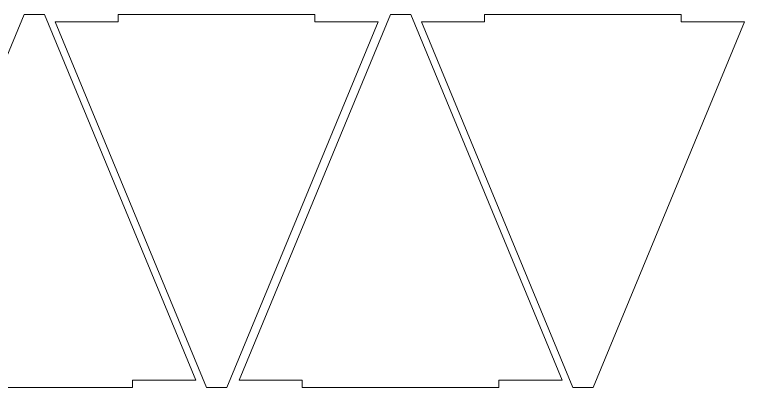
# Model space of a CAD drawing. Header units: millimetres. Extents: x 163 to 1207, y -313 to 489.
# Drawn here: x 536 to 832.2, y 338.1 to 489.3 of the extents above; entities that cross this region are included whole.
import ezdxf

# ---------------------------------------------------------------- set-up
doc = ezdxf.new("R2010")
doc.units = ezdxf.units.MM
doc.header["$MEASUREMENT"] = 0
doc.layers.add('layer 1', color=7, linetype='Continuous')

msp = doc.modelspace()

# ---------------------------------------------------------------- linework, layer by layer
at = {"layer": 'layer 1', "lineweight": 15}
for points in [[(539.8982, 489.3329), (539.8982, 489.3329), (478.5068, 341.1223), (478.5068, 341.1223), (478.5068, 341.1223), (478.5068, 341.1223), (504.1297, 341.1223), (504.1297, 341.1223), (504.1297, 341.1223), (504.1297, 341.1223), (504.1297, 338.1289), (504.1297, 338.1289), (504.1297, 338.1289), (504.1297, 338.1289), (583.9293, 338.1289), (583.9293, 338.1289), (583.9293, 338.1289), (583.9293, 338.1289), (583.9293, 341.1223), (583.9293, 341.1223), (583.9293, 341.1223), (583.9293, 341.1223), (609.5514, 341.1223), (609.5514, 341.1223), (609.5514, 341.1223), (609.5514, 341.1223), (548.1621, 489.3329), (548.1621, 489.3329), (548.1621, 489.3329), (548.1621, 489.3329), (539.8982, 489.3329), (539.8982, 489.3329)], [(622.1611, 338.1289), (622.1611, 338.1289), (683.5525, 486.3395), (683.5525, 486.3395), (683.5525, 486.3395), (683.5525, 486.3395), (657.9301, 486.3395), (657.9301, 486.3395), (657.9301, 486.3395), (657.9301, 486.3395), (657.9301, 489.3329), (657.9301, 489.3329), (657.9301, 489.3329), (657.9301, 489.3329), (578.1304, 489.3329), (578.1304, 489.3329), (578.1304, 489.3329), (578.1304, 489.3329), (578.1304, 486.3395), (578.1304, 486.3395), (578.1304, 486.3395), (578.1304, 486.3395), (552.506, 486.3395), (552.506, 486.3395), (552.506, 486.3395), (552.506, 486.3395), (613.8971, 338.1289), (613.8971, 338.1289), (613.8971, 338.1289), (613.8971, 338.1289), (622.1611, 338.1289), (622.1611, 338.1289)], [(688.5817, 489.3329), (688.5817, 489.3329), (627.1922, 341.1223), (627.1922, 341.1223), (627.1922, 341.1223), (627.1922, 341.1223), (652.8145, 341.1223), (652.8145, 341.1223), (652.8145, 341.1223), (652.8145, 341.1223), (652.8145, 338.1289), (652.8145, 338.1289), (652.8145, 338.1289), (652.8145, 338.1289), (732.6146, 338.1289), (732.6146, 338.1289), (732.6146, 338.1289), (732.6146, 338.1289), (732.6146, 341.1223), (732.6146, 341.1223), (732.6146, 341.1223), (732.6146, 341.1223), (758.2372, 341.1223), (758.2372, 341.1223), (758.2372, 341.1223), (758.2372, 341.1223), (696.8457, 489.3329), (696.8457, 489.3329), (696.8457, 489.3329), (696.8457, 489.3329), (688.5817, 489.3329), (688.5817, 489.3329)], [(770.8468, 338.1289), (770.8468, 338.1289), (832.2361, 486.3395), (832.2361, 486.3395), (832.2361, 486.3395), (832.2361, 486.3395), (806.6135, 486.3395), (806.6135, 486.3395), (806.6135, 486.3395), (806.6135, 486.3395), (806.6135, 489.3329), (806.6135, 489.3329), (806.6135, 489.3329), (806.6135, 489.3329), (726.8135, 489.3329), (726.8135, 489.3329), (726.8135, 489.3329), (726.8135, 489.3329), (726.8135, 486.3395), (726.8135, 486.3395), (726.8135, 486.3395), (726.8135, 486.3395), (701.1915, 486.3395), (701.1915, 486.3395), (701.1915, 486.3395), (701.1915, 486.3395), (762.5828, 338.1289), (762.5828, 338.1289), (762.5828, 338.1289), (762.5828, 338.1289), (770.8468, 338.1289), (770.8468, 338.1289)]]:
    msp.add_open_spline(points, degree=3, knots=[0, 0, 0, 0, 0.11111111, 0.11111111, 0.11111111, 0.11111111, 0.22222222, 0.22222222, 0.22222222, 0.22222222, 0.33333333, 0.33333333, 0.33333333, 0.33333333, 0.44444444, 0.44444444, 0.44444444, 0.44444444, 0.55555556, 0.55555556, 0.55555556, 0.55555556, 0.66666667, 0.66666667, 0.66666667, 0.66666667, 0.77777778, 0.77777778, 0.77777778, 0.77777778, 1, 1, 1, 1], dxfattribs=at)

doc.saveas('drawing.dxf')
